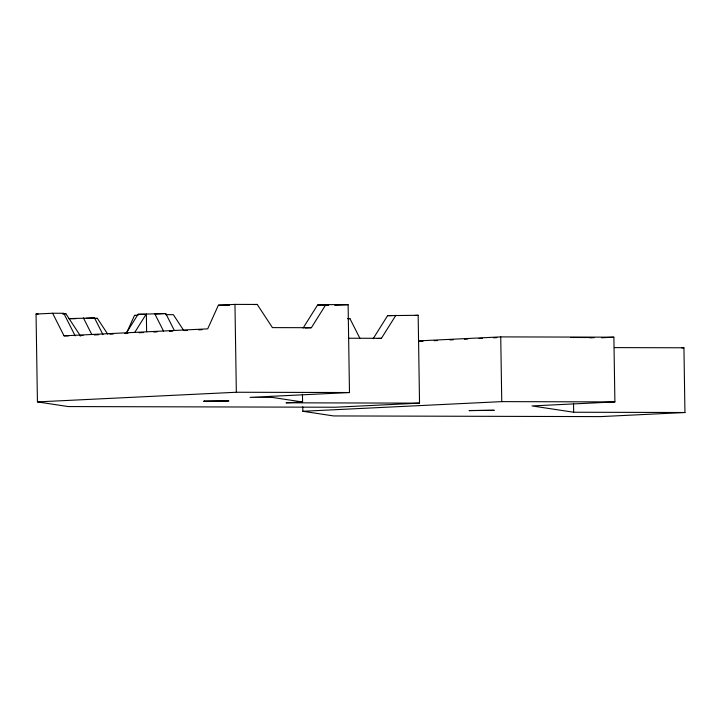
<?xml version="1.0" encoding="UTF-8"?>
<svg xmlns="http://www.w3.org/2000/svg" width="721" height="721" viewBox="0 0 721 721"><rect width="100%" height="100%" fill="white"/><g stroke="black" fill="none" stroke-linecap="round" stroke-linejoin="round"><path stroke-width="1.08" d="M126.49 333.165L134.503 315.419L137.819 315.257M302.459 394.234L302.577 402.003L272.286 397.415L250.025 397.361L349.487 392.53L348.108 304.686L325.847 304.623L311.373 327.704L272.421 327.613L257.226 304.451L234.965 304.397L218.391 305.199L207.702 328.857L64.043 335.824L52.624 313.247L36.05 314.05L37.429 401.903L68.198 406.563L335.283 407.23L419.541 403.138L418.162 315.284L387.619 315.636L373.145 338.717M125.905 333.697L138.062 314.302L165.767 313.527L174.203 330.218M134.773 332.363L146.345 313.905L146.624 331.714M303.081 328.109L317.555 305.028L325.847 304.623M377.29 338.51L381.427 338.311L395.91 315.23M62.745 313.851L65.854 313.698L80.446 335.932M254.116 304.604L257.226 304.451M322.476 305.362L328.686 305.055L317.555 305.028M155.817 314.014L165.767 313.527M334.841 305.325L348.108 304.686M69.027 318.601L94.523 317.934L102.959 334.625M86.232 318.331L94.523 317.934M94.253 318.511L97.362 318.358L107.699 334.102M347.783 318.7L349.919 318.601L359.851 338.23M415.053 315.438L418.162 315.284M79.661 335.635L83.023 335.472M94.253 334.932L98.741 334.715M109.962 334.165L113.332 334.003M124.553 333.462L127.923 333.3M139.144 332.751L143.632 332.534M153.735 332.048L157.097 331.876M169.444 331.281L172.815 331.119M184.035 330.569L187.406 330.407M198.626 329.867L201.997 329.704M305.154 328.01L311.373 327.704M418.694 340.871L500.735 336.896L613.877 337.176L614.896 401.912L532.008 405.932L573.664 412.232L684.95 412.511L683.932 347.783L614.355 347.603M419.676 341.394L423.038 341.231M434.222 340.691L437.575 340.528M449.886 339.924L453.239 339.762M464.423 339.221L467.785 339.059M478.969 338.519L482.322 338.356M493.506 337.807L496.868 337.644M589.985 337.77L594.455 337.545L570.897 337.491M601.512 337.779L613.877 337.176M681.787 347.882L683.932 347.783M37.429 401.903L236.344 392.251L349.487 392.53M302.577 402.003L286.003 402.805L419.541 403.138M302.766 406.833L302.838 411.276L501.753 401.624L614.896 401.912M684.95 412.511L600.683 416.603L333.607 415.936L302.838 411.276M218.391 305.199L229.521 305.226M52.624 313.247L63.754 313.275L75.173 335.851M62.736 313.689L65.854 313.698M36.05 314.05L38.204 314.05M138.062 314.302L144.741 314.32M165.551 314.653L173.337 314.671L183.675 330.416M387.619 315.636L392.071 315.645M134.503 315.419L137.846 315.428M347.693 318.592L349.919 318.601M94.027 318.349L97.362 318.358M69.045 318.709L75.723 318.727M64.043 335.824L68.495 335.842M348.91 338.23L381.427 338.311M154.636 313.5L163.568 331.173M83.393 317.898L91.828 334.589M573.528 403.354L573.664 412.232M500.735 336.896L501.753 401.624M234.965 304.397L236.344 392.251M204.422 401.155L203.601 401.246L228.872 400.921L204.422 401.155M469.822 410.528L469.01 410.619L494.282 410.294L469.822 410.528"/></g></svg>
